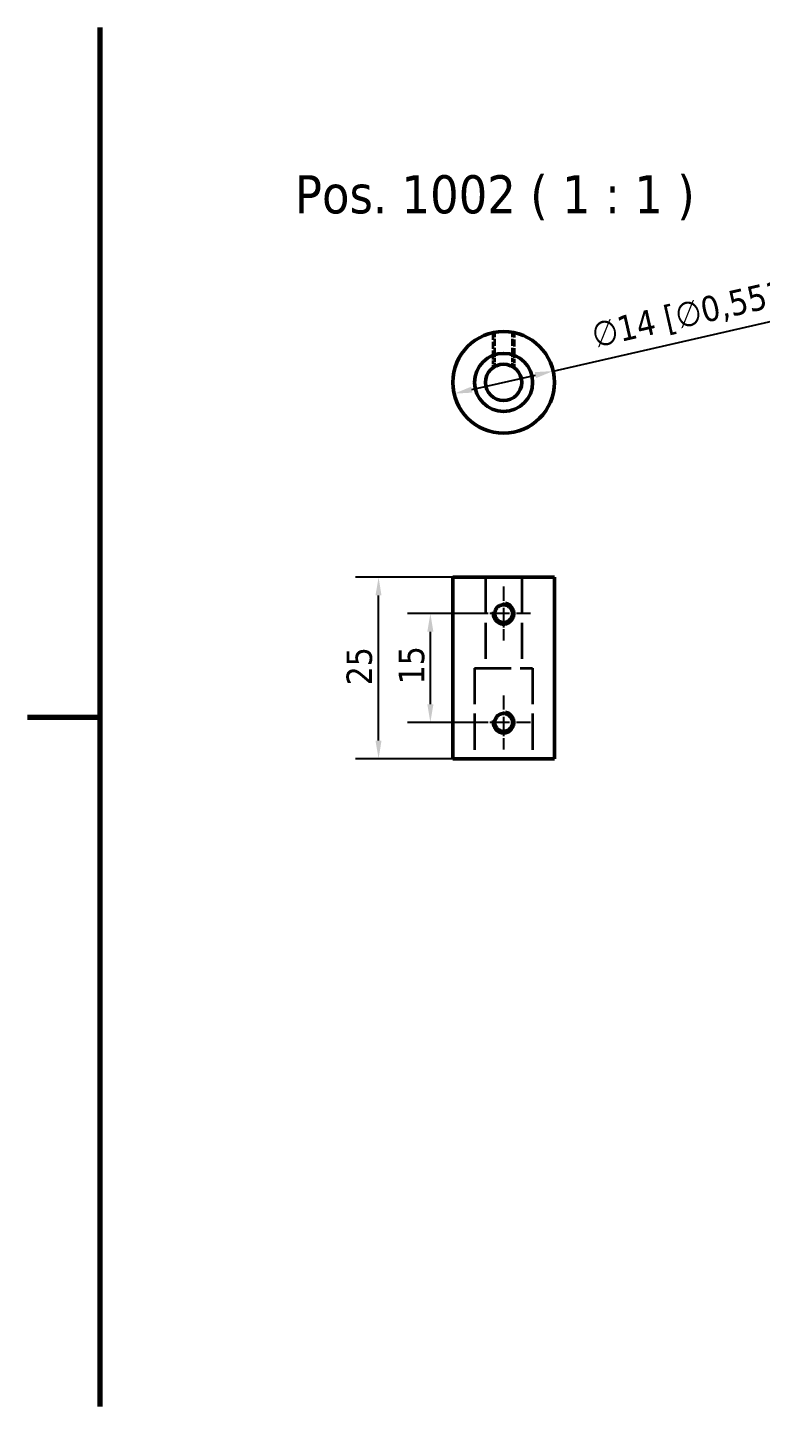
# Model space of a CAD drawing. Header units: millimetres. Extents: x 0 to 297, y 0 to 210.
# Drawn here: x 0 to 101, y 10 to 200 of the extents above; entities that cross this region are included whole.
import ezdxf

# ---------------------------------------------------------------- set-up
doc = ezdxf.new("R2010")
doc.units = ezdxf.units.MM
doc.linetypes.add('CHAIN', pattern=[0.3543, 0.2362, -0.0295, 0.0591, -0.0295])
doc.linetypes.add('DASHED', pattern=[0.2068, 0.1655, -0.0413])
for name, color, linetype, lineweight in [('Border (ISO)', 7, 'Continuous', 70), ('Center Mark (ISO)', 7, 'Continuous', 25), ('Dimension (ISO)', 7, 'Continuous', 25), ('Hidden (ISO)', 7, 'DASHED', 35), ('Symbol (ISO)', 7, 'Continuous', 25), ('Visible (ISO)', 7, 'Continuous', 50), ('Visible Narrow (ISO)', 7, 'Continuous', 35)]:
    doc.layers.add(name, color=color, linetype=linetype, lineweight=lineweight)
doc.styles.add('Label Text (ISO)', font='tahoma.ttf')
doc.styles.add('Note Text (ISO)', font='tahoma.ttf')
doc.dimstyles.new('Default - Method 1b (ISO)', dxfattribs={"dimtxt": 3.5, "dimasz": 2.5, "dimexe": 3.175, "dimexo": 0, "dimgap": 0.762, "dimtad": 1, "dimtoh": 1, "dimrnd": 1e-08, "dimtxsty": 'Note Text (ISO)', "dimcen": 0.09, "dimdle": 10, "dimclrd": 256, "dimclre": 256, "dimclrt": 256, "dimazin": 2, "dimtfac": 1, "dimtmove": 0, "dimatfit": 3, "dimfxl": 0, "dimtolj": 1, "dimlwd": -1, "dimlwe": -1, "dimarcsym": 0})
doc.dimstyles.new('Default - mm [in] (ISO)', dxfattribs={"dimtxt": 3.5, "dimasz": 2.5, "dimexe": 3.175, "dimexo": 0, "dimgap": 0.762, "dimtad": 1, "dimdec": 3, "dimrnd": 1e-08, "dimtxsty": 'Note Text (ISO)', "dimcen": 0.09, "dimdle": 10, "dimclrd": 256, "dimclre": 256, "dimclrt": 256, "dimaunit": 1, "dimadec": 3, "dimazin": 2, "dimtfac": 1, "dimtmove": 0, "dimatfit": 3, "dimfxl": 0, "dimtolj": 1, "dimlwd": -1, "dimlwe": -1, "dimarcsym": 0})

# ---------------------------------------------------------------- blocks, each defined once
blk = doc.blocks.new('Borders Default Border')
at = {"layer": 'Border (ISO)', "flags": 128}
for points in [[(10, 10), (10, 200)], [(0, 105), (10, 105)]]:
    blk.add_lwpolyline(points, dxfattribs=at)
blk = doc.blocks.new('*D6')
at = {"layer": 'Defpoints', "color": 0}
for p in [(48.35, 124.25), (58.58, 124.25), (58.58, 99.25)]:
    blk.add_point(p, dxfattribs=at)
at = {"layer": 'Dimension (ISO)'}
for p, q in [((58.58, 124.25), (45.17, 124.25)), ((48.35, 101.75), (48.35, 121.75)), ((58.58, 99.25), (45.17, 99.25))]:
    blk.add_line(p, q, dxfattribs=at)
for points in [[(47.93, 121.75), (48.76, 121.75), (48.35, 124.25)], [(47.93, 101.75), (48.76, 101.75), (48.35, 99.25)]]:
    blk.add_solid(points, dxfattribs=at)
at = {"layer": 'Dimension (ISO)', "insert": (43.94, 109.37), "char_height": 3.5, "attachment_point": 1, "rotation": 90, "style": 'Note Text (ISO)'}
blk.add_mtext('\\A1;25', dxfattribs=at)
blk = doc.blocks.new('*D7')
at = {"layer": 'Defpoints', "color": 0}
for p in [(55.49, 119.25), (61.85, 119.25), (61.85, 104.25)]:
    blk.add_point(p, dxfattribs=at)
at = {"layer": 'Dimension (ISO)'}
for p, q in [((61.85, 119.25), (52.32, 119.25)), ((55.49, 106.75), (55.49, 116.75)), ((61.85, 104.25), (52.32, 104.25))]:
    blk.add_line(p, q, dxfattribs=at)
for points in [[(55.07, 116.75), (55.91, 116.75), (55.49, 119.25)], [(55.07, 106.75), (55.91, 106.75), (55.49, 104.25)]]:
    blk.add_solid(points, dxfattribs=at)
at = {"layer": 'Dimension (ISO)', "insert": (51.14, 109.51), "char_height": 3.5, "attachment_point": 1, "rotation": 90, "style": 'Note Text (ISO)'}
blk.add_mtext('\\A1;15', dxfattribs=at)
blk = doc.blocks.new('*D8')
at = {"layer": 'Defpoints', "color": 0}
for p in [(72.4, 152.67), (58.75, 149.55)]:
    blk.add_point(p, dxfattribs=at)
at = {"layer": 'Dimension (ISO)'}
for p, q in [((72.4, 152.67), (113.19, 161.99)), ((61.19, 150.11), (69.96, 152.11))]:
    blk.add_line(p, q, dxfattribs=at)
for points in [[(69.87, 152.52), (70.06, 151.7), (72.4, 152.67)], [(61.1, 150.51), (61.28, 149.7), (58.75, 149.55)]]:
    blk.add_solid(points, dxfattribs=at)
at = {"layer": 'Dimension (ISO)', "insert": (77.41, 159.29), "char_height": 3.5, "attachment_point": 1, "rotation": 12.8725, "style": 'Note Text (ISO)'}
blk.add_mtext('\\A1;∅14 [∅0,551 in]', dxfattribs=at)

msp = doc.modelspace()

# ---------------------------------------------------------------- linework, layer by layer
at = {"layer": 'Center Mark (ISO)', "linetype": 'CHAIN', "ltscale": 8.288198}
for p, q in [((65.57626, 122.9779), (65.57626, 115.51908)), ((69.30568, 119.24849), (61.84685, 119.24849)), ((65.57626, 107.9779), (65.57626, 100.51908)), ((69.30568, 104.24849), (61.84685, 104.24849))]:
    msp.add_line(p, q, dxfattribs=at)
at = {"layer": 'Hidden (ISO)', "ltscale": 5.957381}
for p, q in [((64.07635, 157.94515), (64.07635, 154.81585)), ((67.07635, 154.81585), (67.07635, 157.94515))]:
    msp.add_line(p, q, dxfattribs=at)
at = {"layer": 'Hidden (ISO)', "ltscale": 5.872712}
for p, q in [((64.34685, 154.9141), (64.34685, 157.99893)), ((66.80585, 154.9141), (66.80585, 157.99893))]:
    msp.add_line(p, q, dxfattribs=at)
at = {"layer": 'Hidden (ISO)', "ltscale": 3.251738}
for p, q in [((64.07635, 154.81585), (64.07635, 153.10775)), ((67.07635, 153.10775), (67.07635, 154.81585))]:
    msp.add_line(p, q, dxfattribs=at)
at = {"layer": 'Hidden (ISO)', "ltscale": 3.102261}
for p, q in [((64.34685, 153.28452), (64.34685, 154.9141)), ((66.80585, 153.28452), (66.80585, 154.9141))]:
    msp.add_line(p, q, dxfattribs=at)
at = {"layer": 'Hidden (ISO)', "ltscale": 30.222437}
for p, q in [((63.07635, 124.24846), (63.07635, 111.74846)), ((68.07635, 124.24846), (68.07635, 111.74846)), ((61.57635, 111.74846), (61.57635, 99.24846)), ((69.57635, 111.74846), (69.57635, 99.24846))]:
    msp.add_line(p, q, dxfattribs=at)
at = {"layer": 'Hidden (ISO)', "ltscale": 30.382908}
msp.add_line((61.57635, 111.74846), (69.57635, 111.74846), dxfattribs=at)
at = {"layer": 'Visible (ISO)'}
for p, q in [((58.57635, 124.24846), (72.57635, 124.24846)), ((58.57635, 124.24846), (58.57635, 99.24846)), ((72.57635, 124.24846), (72.57635, 99.24846)), ((58.57635, 99.24846), (72.57635, 99.24846))]:
    msp.add_line(p, q, dxfattribs=at)
for radius in [7, 4, 2.5]:
    msp.add_circle((65.57635, 151.10775), radius, dxfattribs=at)
for points in [[(64.34685, 119.24846), (64.34685, 119.40319), (64.37784, 119.56801), (64.50342, 119.87083), (64.59798, 120.00887), (64.81595, 120.22683), (64.95398, 120.3214), (65.25682, 120.44698), (65.42163, 120.47796), (65.73108, 120.47796), (65.89589, 120.44698), (66.19872, 120.3214), (66.33676, 120.22683), (66.55472, 120.00887), (66.64929, 119.87083), (66.77487, 119.56801), (66.80585, 119.40319), (66.80585, 119.09374), (66.77487, 118.92892), (66.64929, 118.6261), (66.55472, 118.48806), (66.33676, 118.2701), (66.19872, 118.17553), (65.89589, 118.04995), (65.73108, 118.01896), (65.42163, 118.01896), (65.25682, 118.04995), (64.95398, 118.17553), (64.81595, 118.2701), (64.59798, 118.48806), (64.50342, 118.6261), (64.37784, 118.92892), (64.34685, 119.09374), (64.34685, 119.24846)], [(64.34685, 104.24846), (64.34685, 104.40319), (64.37784, 104.56801), (64.50342, 104.87083), (64.59798, 105.00887), (64.81595, 105.22683), (64.95398, 105.3214), (65.25682, 105.44698), (65.42163, 105.47796), (65.73108, 105.47796), (65.89589, 105.44698), (66.19872, 105.3214), (66.33676, 105.22683), (66.55472, 105.00887), (66.64929, 104.87083), (66.77487, 104.56801), (66.80585, 104.40319), (66.80585, 104.09374), (66.77487, 103.92892), (66.64929, 103.6261), (66.55472, 103.48806), (66.33676, 103.2701), (66.19872, 103.17553), (65.89589, 103.04995), (65.73108, 103.01896), (65.42163, 103.01896), (65.25682, 103.04995), (64.95398, 103.17553), (64.81595, 103.2701), (64.59798, 103.48806), (64.50342, 103.6261), (64.37784, 103.92892), (64.34685, 104.09374), (64.34685, 104.24846)]]:
    msp.add_open_spline(points, degree=3, knots=[0, 0, 0, 0, 0.0464180427, 0.0464180427, 0.0928360853, 0.0928360853, 0.1392525943, 0.1392525943, 0.1856691033, 0.1856691033, 0.2320856122, 0.2320856122, 0.2785021212, 0.2785021212, 0.3249201639, 0.3249201639, 0.3713382066, 0.3713382066, 0.4177562492, 0.4177562492, 0.4641742919, 0.4641742919, 0.5105908009, 0.5105908009, 0.5570073098, 0.5570073098, 0.6034238188, 0.6034238188, 0.6498403278, 0.6498403278, 0.6962583704, 0.6962583704, 0.7426764131, 0.7426764131, 0.7426764131, 0.7426764131], dxfattribs=at)
at = {"layer": 'Visible Narrow (ISO)'}
for points in [[(64.07635, 119.24846), (64.07635, 119.05948), (64.11424, 118.85832), (64.2675, 118.48893), (64.38284, 118.32066), (64.64854, 118.05496), (64.81682, 117.93961), (65.18622, 117.78635), (65.38739, 117.74846), (65.76532, 117.74846), (65.96649, 117.78635), (66.33589, 117.93961), (66.50417, 118.05496), (66.76987, 118.32066), (66.88521, 118.48893), (67.03847, 118.85832), (67.07635, 119.05948), (67.07635, 119.43745), (67.03847, 119.63861), (66.88521, 120.008), (66.76987, 120.17627), (66.50417, 120.44197), (66.33589, 120.55732), (66.04976, 120.67603), (65.94345, 120.70688), (65.83683, 120.72568)], [(64.07635, 104.24846), (64.07635, 104.05948), (64.11424, 103.85832), (64.2675, 103.48893), (64.38284, 103.32066), (64.64854, 103.05496), (64.81682, 102.93961), (65.18622, 102.78635), (65.38739, 102.74846), (65.76532, 102.74846), (65.96649, 102.78635), (66.33589, 102.93961), (66.50417, 103.05496), (66.76987, 103.32066), (66.88521, 103.48893), (67.03847, 103.85832), (67.07635, 104.05948), (67.07635, 104.43745), (67.03847, 104.63861), (66.88521, 105.008), (66.76987, 105.17627), (66.50417, 105.44197), (66.33589, 105.55732), (66.04976, 105.67603), (65.94345, 105.70688), (65.83683, 105.72568)]]:
    msp.add_open_spline(points, degree=3, knots=[0, 0, 0, 0, 0.0566947327, 0.0566947327, 0.1133894654, 0.1133894654, 0.1700799877, 0.1700799877, 0.22677051, 0.22677051, 0.2834610323, 0.2834610323, 0.3401515546, 0.3401515546, 0.3968462873, 0.3968462873, 0.45354102, 0.45354102, 0.5102357527, 0.5102357527, 0.5669304854, 0.5669304854, 0.6236210077, 0.6236210077, 0.6547529802, 0.6547529802, 0.6547529802, 0.6547529802], dxfattribs=at)
for points in [[(64.09914, 119.50894), (64.08371, 119.4214), (64.07635, 119.33366), (64.07635, 119.24846)], [(64.09914, 104.50894), (64.08371, 104.4214), (64.07635, 104.33366), (64.07635, 104.24846)]]:
    msp.add_open_spline(points, degree=3, dxfattribs=at)

# ---------------------------------------------------------------- block references
msp.add_blockref('Borders Default Border', (0, 0))

# ---------------------------------------------------------------- texts
at = {"layer": 'Symbol (ISO)', "insert": (36.82219, 173.45348), "char_height": 5.2499998, "attachment_point": 7, "style": 'Label Text (ISO)'}
msp.add_mtext('Pos. 1002 ( 1 : 1 )', dxfattribs=at)

# ---------------------------------------------------------------- dimensions: what is measured, and where the dimension line sits
at = {"layer": 'Dimension (ISO)'}
dim = msp.add_diameter_dim_2p(p1=(58.75228, 149.54828), p2=(72.40043, 152.66722), dimstyle='Default - mm [in] (ISO)', override={"dimgap": 0.762, "dimdec": 3, "dimlfac": 1, "dimtol": 0, "dimlim": 0, "dimtp": 0, "dimtm": 0, "dimtdec": 2, "dimatfit": 2}, dxfattribs=at)
dim.commit()
dim.dimension.update_dxf_attribs({"geometry": '*D8', "text_midpoint": (95.51972, 157.95055), "dimtype": 163})
for base, p1, p2, picture, middle in [((48.34643, 124.24846), (58.57635, 99.24846), (58.57635, 124.24846), '*D6', (48.34643, 111.74846)), ((55.49161, 119.24849), (61.84685, 104.24849), (61.84685, 119.24849), '*D7', (55.49161, 111.74849))]:
    dim = msp.add_linear_dim(base=base, p1=p1, p2=p2, angle=90, dimstyle='Default - Method 1b (ISO)', override={"dimgap": 0.762, "dimtoh": 0, "dimdec": 2, "dimtol": 0, "dimlim": 0, "dimtp": 0, "dimtm": 0, "dimtdec": 2, "dimtofl": 0, "dimatfit": 1}, dxfattribs=at)
    dim.commit()
    dim.dimension.update_dxf_attribs({"geometry": picture, "text_midpoint": middle, "dimtype": 160})

doc.saveas('drawing.dxf')
